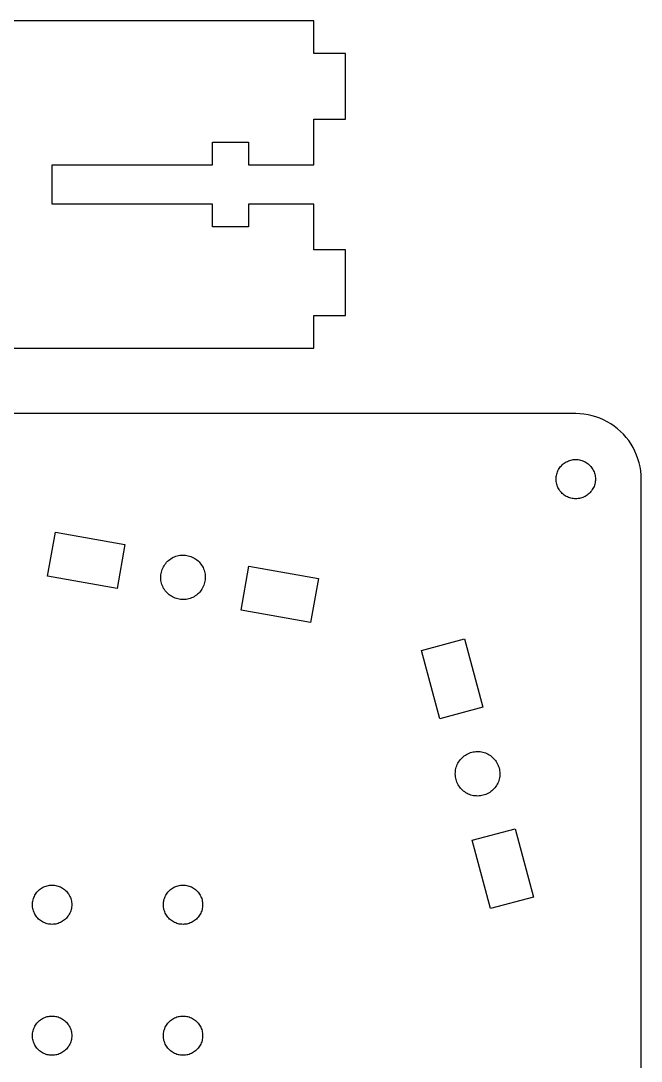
# Model space of a CAD drawing. Header units: metres. Extents: x -75 to 75, y -62 to 92.
# Drawn here: x 27.6 to 75, y 13.1 to 92.5 of the extents above; entities that cross this region are included whole.
import ezdxf

# ---------------------------------------------------------------- set-up
doc = ezdxf.new("R2010")
doc.units = ezdxf.units.M

msp = doc.modelspace()

# ---------------------------------------------------------------- linework, layer by layer
for p, q in [((50, 92.5), (0, 92.5)), ((50, 90), (50, 92.5)), ((52.4, 90), (50, 90)), ((52.4, 85), (52.4, 90)), ((50, 81.5), (50, 85)), ((50, 85), (52.4, 85)), ((42.24, 81.5), (42.24, 83.24)), ((42.24, 83.24), (45, 83.24)), ((45, 83.24), (45, 81.5)), ((30, 78.5), (30, 81.5)), ((30, 81.5), (42.24, 81.5)), ((45, 81.5), (50, 81.5)), ((42.24, 78.5), (30, 78.5)), ((42.24, 76.76), (42.24, 78.5)), ((50, 78.5), (45, 78.5)), ((45, 78.5), (45, 76.76)), ((50, 75), (50, 78.5)), ((45, 76.76), (42.24, 76.76)), ((52.4, 75), (50, 75)), ((52.4, 70), (52.4, 75)), ((50, 70), (52.4, 70)), ((50, 67.5), (50, 70)), ((0, 67.5), (50, 67.5)), ((70, 62.5), (-70, 62.5)), ((70.3139, 62.4901), (70, 62.5)), ((70.6267, 62.4606), (70.3139, 62.4901)), ((70.9369, 62.4114), (70.6267, 62.4606)), ((71.2434, 62.3429), (70.9369, 62.4114)), ((71.5451, 62.2553), (71.2434, 62.3429)), ((71.8406, 62.1489), (71.5451, 62.2553)), ((72.1289, 62.0241), (71.8406, 62.1489)), ((72.4088, 61.8815), (72.1289, 62.0241)), ((72.6791, 61.7216), (72.4088, 61.8815)), ((72.9389, 61.5451), (72.6791, 61.7216)), ((73.1871, 61.3526), (72.9389, 61.5451)), ((73.4227, 61.1448), (73.1871, 61.3526)), ((73.6448, 60.9227), (73.4227, 61.1448)), ((73.8526, 60.6871), (73.6448, 60.9227)), ((74.0451, 60.4389), (73.8526, 60.6871)), ((74.2216, 60.1791), (74.0451, 60.4389)), ((74.3815, 59.9088), (74.2216, 60.1791)), ((74.5241, 59.6289), (74.3815, 59.9088)), ((74.6489, 59.3406), (74.5241, 59.6289)), ((69.1963, 58.7665), (69.2774, 58.8145)), ((69.2774, 58.8145), (69.3613, 58.8572)), ((69.3613, 58.8572), (69.4478, 58.8947)), ((69.4478, 58.8947), (69.5365, 58.9266)), ((69.5365, 58.9266), (69.627, 58.9529)), ((69.627, 58.9529), (69.7189, 58.9734)), ((69.7189, 58.9734), (69.812, 58.9882)), ((69.812, 58.9882), (69.9058, 58.997)), ((69.9058, 58.997), (70, 59)), ((70, 59), (70.0942, 58.997)), ((70.0942, 58.997), (70.188, 58.9882)), ((70.188, 58.9882), (70.2811, 58.9734)), ((70.2811, 58.9734), (70.373, 58.9529)), ((70.373, 58.9529), (70.4635, 58.9266)), ((70.4635, 58.9266), (70.5522, 58.8947)), ((70.5522, 58.8947), (70.6387, 58.8572)), ((70.6387, 58.8572), (70.7226, 58.8145)), ((70.7226, 58.8145), (70.8037, 58.7665)), ((74.7553, 59.0451), (74.6489, 59.3406)), ((74.8429, 58.7434), (74.7553, 59.0451)), ((68.5734, 57.9635), (68.6053, 58.0522)), ((68.6053, 58.0522), (68.6427, 58.1387)), ((68.6427, 58.1387), (68.6855, 58.2226)), ((68.6855, 58.2226), (68.7335, 58.3037)), ((68.7335, 58.3037), (68.7865, 58.3817)), ((68.7865, 58.3817), (68.8442, 58.4561)), ((68.8442, 58.4561), (68.9065, 58.5268)), ((68.9065, 58.5268), (68.9732, 58.5934)), ((68.9732, 58.5934), (69.0439, 58.6558)), ((69.0439, 58.6558), (69.1183, 58.7135)), ((69.1183, 58.7135), (69.1963, 58.7665)), ((70.8037, 58.7665), (70.8817, 58.7135)), ((70.8817, 58.7135), (70.9561, 58.6558)), ((70.9561, 58.6558), (71.0268, 58.5934)), ((71.0268, 58.5934), (71.0934, 58.5268)), ((71.0934, 58.5268), (71.1558, 58.4561)), ((71.1558, 58.4561), (71.2135, 58.3817)), ((71.2135, 58.3817), (71.2665, 58.3037)), ((71.2665, 58.3037), (71.3145, 58.2226)), ((71.3145, 58.2226), (71.3572, 58.1387)), ((71.3572, 58.1387), (71.3947, 58.0522)), ((71.3947, 58.0522), (71.4266, 57.9635)), ((74.9114, 58.4369), (74.8429, 58.7434)), ((74.9606, 58.1267), (74.9114, 58.4369)), ((74.9901, 57.8139), (74.9606, 58.1267)), ((68.5, 57.5), (68.5029, 57.5942)), ((68.5029, 57.4058), (68.5, 57.5)), ((68.5029, 57.5942), (68.5118, 57.688)), ((68.5118, 57.312), (68.5029, 57.4058)), ((68.5118, 57.688), (68.5266, 57.7811)), ((68.5266, 57.2189), (68.5118, 57.312)), ((68.5266, 57.7811), (68.5471, 57.873)), ((68.5471, 57.127), (68.5266, 57.2189)), ((68.5471, 57.873), (68.5734, 57.9635)), ((71.4266, 57.9635), (71.4529, 57.873)), ((71.4529, 57.873), (71.4734, 57.7811)), ((71.4734, 57.2189), (71.4529, 57.127)), ((71.4734, 57.7811), (71.4882, 57.688)), ((71.4882, 57.312), (71.4734, 57.2189)), ((71.4882, 57.688), (71.497, 57.5942)), ((71.497, 57.4058), (71.4882, 57.312)), ((71.497, 57.5942), (71.5, 57.5)), ((71.5, 57.5), (71.497, 57.4058)), ((75, 57.5), (74.9901, 57.8139)), ((75, -57.5), (75, 57.5)), ((68.5734, 57.0365), (68.5471, 57.127)), ((68.6053, 56.9478), (68.5734, 57.0365)), ((68.6427, 56.8613), (68.6053, 56.9478)), ((68.6855, 56.7774), (68.6427, 56.8613)), ((68.7335, 56.6963), (68.6855, 56.7774)), ((68.7865, 56.6183), (68.7335, 56.6963)), ((68.8442, 56.5439), (68.7865, 56.6183)), ((68.9065, 56.4732), (68.8442, 56.5439)), ((68.9732, 56.4065), (68.9065, 56.4732)), ((71.0934, 56.4732), (71.0268, 56.4065)), ((71.1558, 56.5439), (71.0934, 56.4732)), ((71.2135, 56.6183), (71.1558, 56.5439)), ((71.2665, 56.6963), (71.2135, 56.6183)), ((71.3145, 56.7774), (71.2665, 56.6963)), ((71.3572, 56.8613), (71.3145, 56.7774)), ((71.3947, 56.9478), (71.3572, 56.8613)), ((71.4266, 57.0365), (71.3947, 56.9478)), ((71.4529, 57.127), (71.4266, 57.0365)), ((69.0439, 56.3442), (68.9732, 56.4065)), ((69.1183, 56.2865), (69.0439, 56.3442)), ((69.1963, 56.2335), (69.1183, 56.2865)), ((69.2774, 56.1855), (69.1963, 56.2335)), ((69.3613, 56.1427), (69.2774, 56.1855)), ((69.4478, 56.1053), (69.3613, 56.1427)), ((69.5365, 56.0734), (69.4478, 56.1053)), ((69.627, 56.0471), (69.5365, 56.0734)), ((69.7189, 56.0266), (69.627, 56.0471)), ((69.812, 56.0118), (69.7189, 56.0266)), ((69.9058, 56.0029), (69.812, 56.0118)), ((70, 56), (69.9058, 56.0029)), ((70.0942, 56.0029), (70, 56)), ((70.188, 56.0118), (70.0942, 56.0029)), ((70.2811, 56.0266), (70.188, 56.0118)), ((70.373, 56.0471), (70.2811, 56.0266)), ((70.4635, 56.0734), (70.373, 56.0471)), ((70.5522, 56.1053), (70.4635, 56.0734)), ((70.6387, 56.1427), (70.5522, 56.1053)), ((70.7226, 56.1855), (70.6387, 56.1427)), ((70.8037, 56.2335), (70.7226, 56.1855)), ((70.8817, 56.2865), (70.8037, 56.2335)), ((70.9561, 56.3442), (70.8817, 56.2865)), ((71.0268, 56.4065), (70.9561, 56.3442)), ((29.6597, 50.097), (30.2502, 53.4454)), ((30.2502, 53.4454), (35.5681, 52.5077)), ((35.5681, 52.5077), (34.9777, 49.1593)), ((39.5543, 51.6405), (39.6582, 51.6653)), ((39.6582, 51.6653), (39.7634, 51.6834)), ((39.7634, 51.6834), (39.8696, 51.695)), ((39.8696, 51.695), (39.9763, 51.6998)), ((39.9763, 51.6998), (40.083, 51.698)), ((40.083, 51.698), (40.1895, 51.6894)), ((40.1895, 51.6894), (40.2952, 51.6742)), ((40.2952, 51.6742), (40.3997, 51.6523)), ((40.3997, 51.6523), (40.5027, 51.624)), ((38.499, 50.7981), (38.5521, 50.8908)), ((38.5521, 50.8908), (38.6108, 50.9799)), ((38.6108, 50.9799), (38.6751, 51.0652)), ((38.6751, 51.0652), (38.7446, 51.1463)), ((38.7446, 51.1463), (38.8191, 51.2229)), ((38.8191, 51.2229), (38.8982, 51.2946)), ((38.8982, 51.2946), (38.9817, 51.3612)), ((38.9817, 51.3612), (39.0691, 51.4225)), ((39.0691, 51.4225), (39.1603, 51.4781)), ((39.1603, 51.4781), (39.2548, 51.5279)), ((39.2548, 51.5279), (39.3522, 51.5717)), ((39.3522, 51.5717), (39.4521, 51.6093)), ((39.4521, 51.6093), (39.5543, 51.6405)), ((40.5027, 51.624), (40.6037, 51.5892)), ((40.6037, 51.5892), (40.7023, 51.5482)), ((40.7023, 51.5482), (40.7981, 51.501)), ((40.7981, 51.501), (40.8908, 51.4479)), ((40.8908, 51.4479), (40.9799, 51.3891)), ((40.9799, 51.3891), (41.0652, 51.3249)), ((41.0652, 51.3249), (41.1463, 51.2554)), ((41.1463, 51.2554), (41.2229, 51.1809)), ((41.2229, 51.1809), (41.2946, 51.1018)), ((41.2946, 51.1018), (41.3612, 51.0183)), ((41.3612, 51.0183), (41.4225, 50.9308)), ((41.4225, 50.9308), (41.4781, 50.8397)), ((34.9777, 49.1593), (29.6597, 50.097)), ((38.3002, 49.9763), (38.302, 50.083)), ((38.302, 50.083), (38.3106, 50.1895)), ((38.3106, 50.1895), (38.3258, 50.2952)), ((38.3258, 50.2952), (38.3477, 50.3997)), ((38.3477, 50.3997), (38.376, 50.5027)), ((38.376, 50.5027), (38.4108, 50.6037)), ((38.4108, 50.6037), (38.4518, 50.7023)), ((38.4518, 50.7023), (38.499, 50.7981)), ((41.4781, 50.8397), (41.5279, 50.7452)), ((41.5279, 50.7452), (41.5717, 50.6478)), ((41.5717, 50.6478), (41.6093, 50.5479)), ((41.6093, 50.5479), (41.6405, 50.4457)), ((41.6405, 50.4457), (41.6653, 50.3418)), ((41.6653, 50.3418), (41.6834, 50.2366)), ((41.6834, 50.2366), (41.695, 50.1304)), ((41.695, 50.1304), (41.6998, 50.0237)), ((44.4319, 47.4923), (45.0223, 50.8407)), ((45.0223, 50.8407), (50.3402, 49.903)), ((38.305, 49.8696), (38.3002, 49.9763)), ((38.3165, 49.7634), (38.305, 49.8696)), ((38.3347, 49.6582), (38.3165, 49.7634)), ((38.3595, 49.5543), (38.3347, 49.6582)), ((38.3907, 49.4521), (38.3595, 49.5543)), ((38.4283, 49.3522), (38.3907, 49.4521)), ((38.472, 49.2548), (38.4283, 49.3522)), ((41.5482, 49.2977), (41.501, 49.2019)), ((41.5892, 49.3963), (41.5482, 49.2977)), ((41.624, 49.4973), (41.5892, 49.3963)), ((41.6523, 49.6003), (41.624, 49.4973)), ((41.6742, 49.7048), (41.6523, 49.6003)), ((41.6894, 49.8105), (41.6742, 49.7048)), ((41.698, 49.9169), (41.6894, 49.8105)), ((41.6998, 50.0237), (41.698, 49.9169)), ((50.3402, 49.903), (49.7498, 46.5546)), ((38.5219, 49.1603), (38.472, 49.2548)), ((38.5775, 49.0691), (38.5219, 49.1603)), ((38.6387, 48.9817), (38.5775, 49.0691)), ((38.7054, 48.8982), (38.6387, 48.9817)), ((38.7771, 48.8191), (38.7054, 48.8982)), ((38.8537, 48.7446), (38.7771, 48.8191)), ((38.9348, 48.6751), (38.8537, 48.7446)), ((39.0201, 48.6108), (38.9348, 48.6751)), ((39.1092, 48.5521), (39.0201, 48.6108)), ((39.2019, 48.499), (39.1092, 48.5521)), ((39.2977, 48.4518), (39.2019, 48.499)), ((40.7452, 48.472), (40.6478, 48.4283)), ((40.8397, 48.5219), (40.7452, 48.472)), ((40.9308, 48.5775), (40.8397, 48.5219)), ((41.0183, 48.6387), (40.9308, 48.5775)), ((41.1018, 48.7054), (41.0183, 48.6387)), ((41.1809, 48.7771), (41.1018, 48.7054)), ((41.2554, 48.8537), (41.1809, 48.7771)), ((41.3249, 48.9348), (41.2554, 48.8537)), ((41.3891, 49.0201), (41.3249, 48.9348)), ((41.4479, 49.1092), (41.3891, 49.0201)), ((41.501, 49.2019), (41.4479, 49.1092)), ((39.3963, 48.4108), (39.2977, 48.4518)), ((39.4973, 48.376), (39.3963, 48.4108)), ((39.6003, 48.3477), (39.4973, 48.376)), ((39.7048, 48.3258), (39.6003, 48.3477)), ((39.8105, 48.3106), (39.7048, 48.3258)), ((39.9169, 48.302), (39.8105, 48.3106)), ((40.0237, 48.3002), (39.9169, 48.302)), ((40.1304, 48.305), (40.0237, 48.3002)), ((40.2366, 48.3165), (40.1304, 48.305)), ((40.3418, 48.3347), (40.2366, 48.3165)), ((40.4457, 48.3595), (40.3418, 48.3347)), ((40.5479, 48.3907), (40.4457, 48.3595)), ((40.6478, 48.4283), (40.5479, 48.3907)), ((49.7498, 46.5546), (44.4319, 47.4923)), ((58.218, 44.4124), (61.5021, 45.2924)), ((61.5021, 45.2924), (62.8997, 40.0764)), ((59.6156, 39.1964), (58.218, 44.4124)), ((62.8997, 40.0764), (59.6156, 39.1964)), ((61.7601, 36.5305), (61.8577, 36.574)), ((61.8577, 36.574), (61.9578, 36.6112)), ((61.9578, 36.6112), (62.06, 36.6421)), ((62.06, 36.6421), (62.164, 36.6665)), ((62.164, 36.6665), (62.2693, 36.6843)), ((62.2693, 36.6843), (62.3755, 36.6954)), ((62.3755, 36.6954), (62.4822, 36.6999)), ((62.4822, 36.6999), (62.589, 36.6977)), ((62.589, 36.6977), (62.6954, 36.6887)), ((62.6954, 36.6887), (62.801, 36.6731)), ((62.801, 36.6731), (62.9055, 36.6509)), ((62.9055, 36.6509), (63.0084, 36.6222)), ((63.0084, 36.6222), (63.1092, 36.5871)), ((63.1092, 36.5871), (63.2077, 36.5457)), ((60.9543, 35.7077), (61.0018, 35.8033)), ((61.0018, 35.8033), (61.0552, 35.8958)), ((61.0552, 35.8958), (61.1143, 35.9848)), ((61.1143, 35.9848), (61.1788, 36.0698)), ((61.1788, 36.0698), (61.2486, 36.1507)), ((61.2486, 36.1507), (61.3233, 36.227)), ((61.3233, 36.227), (61.4027, 36.2984)), ((61.4027, 36.2984), (61.4864, 36.3648)), ((61.4864, 36.3648), (61.5741, 36.4257)), ((61.5741, 36.4257), (61.6655, 36.481)), ((61.6655, 36.481), (61.7601, 36.5305)), ((63.2077, 36.5457), (63.3033, 36.4982)), ((63.3033, 36.4982), (63.3958, 36.4448)), ((63.3958, 36.4448), (63.4848, 36.3857)), ((63.4848, 36.3857), (63.5698, 36.3211)), ((63.5698, 36.3211), (63.6507, 36.2514)), ((63.6507, 36.2514), (63.727, 36.1766)), ((63.727, 36.1766), (63.7984, 36.0973)), ((63.7984, 36.0973), (63.8648, 36.0136)), ((63.8648, 36.0136), (63.9257, 35.9259)), ((63.9257, 35.9259), (63.981, 35.8345)), ((63.981, 35.8345), (64.0305, 35.7399)), ((60.8001, 34.9822), (60.8023, 35.089)), ((60.8046, 34.8755), (60.8001, 34.9822)), ((60.8023, 35.089), (60.8113, 35.1954)), ((60.8113, 35.1954), (60.8269, 35.301)), ((60.8269, 35.301), (60.8491, 35.4055)), ((60.8491, 35.4055), (60.8778, 35.5084)), ((60.8778, 35.5084), (60.9129, 35.6092)), ((60.9129, 35.6092), (60.9543, 35.7077)), ((64.0305, 35.7399), (64.074, 35.6423)), ((64.074, 35.6423), (64.1112, 35.5422)), ((64.1112, 35.5422), (64.1421, 35.44)), ((64.1421, 35.44), (64.1665, 35.336)), ((64.1665, 35.336), (64.1843, 35.2307)), ((64.1843, 35.2307), (64.1954, 35.1245)), ((64.1954, 35.1245), (64.1999, 35.0178)), ((64.1999, 35.0178), (64.1977, 34.911)), ((60.8157, 34.7693), (60.8046, 34.8755)), ((60.8335, 34.664), (60.8157, 34.7693)), ((60.8579, 34.56), (60.8335, 34.664)), ((60.8888, 34.4578), (60.8579, 34.56)), ((60.926, 34.3577), (60.8888, 34.4578)), ((60.9695, 34.2601), (60.926, 34.3577)), ((61.0189, 34.1655), (60.9695, 34.2601)), ((61.0742, 34.0741), (61.0189, 34.1655)), ((63.9982, 34.1967), (63.9448, 34.1042)), ((64.0457, 34.2923), (63.9982, 34.1967)), ((64.0871, 34.3908), (64.0457, 34.2923)), ((64.1222, 34.4916), (64.0871, 34.3908)), ((64.1509, 34.5945), (64.1222, 34.4916)), ((64.1731, 34.6989), (64.1509, 34.5945)), ((64.1887, 34.8046), (64.1731, 34.6989)), ((64.1977, 34.911), (64.1887, 34.8046)), ((61.1352, 33.9864), (61.0742, 34.0741)), ((61.2015, 33.9027), (61.1352, 33.9864)), ((61.273, 33.8233), (61.2015, 33.9027)), ((61.3493, 33.7486), (61.273, 33.8233)), ((61.4301, 33.6788), (61.3493, 33.7486)), ((61.5152, 33.6143), (61.4301, 33.6788)), ((61.6042, 33.5552), (61.5152, 33.6143)), ((61.6967, 33.5018), (61.6042, 33.5552)), ((61.7923, 33.4543), (61.6967, 33.5018)), ((61.8908, 33.4129), (61.7923, 33.4543)), ((61.9916, 33.3778), (61.8908, 33.4129)), ((62.0945, 33.3491), (61.9916, 33.3778)), ((63.0422, 33.3888), (62.94, 33.3579)), ((63.1423, 33.426), (63.0422, 33.3888)), ((63.2399, 33.4695), (63.1423, 33.426)), ((63.3345, 33.5189), (63.2399, 33.4695)), ((63.4259, 33.5742), (63.3345, 33.5189)), ((63.5136, 33.6352), (63.4259, 33.5742)), ((63.5973, 33.7015), (63.5136, 33.6352)), ((63.6766, 33.773), (63.5973, 33.7015)), ((63.7514, 33.8493), (63.6766, 33.773)), ((63.8211, 33.9301), (63.7514, 33.8493)), ((63.8857, 34.0152), (63.8211, 33.9301)), ((63.9448, 34.1042), (63.8857, 34.0152)), ((62.1989, 33.3269), (62.0945, 33.3491)), ((62.3046, 33.3113), (62.1989, 33.3269)), ((62.411, 33.3023), (62.3046, 33.3113)), ((62.5178, 33.3001), (62.411, 33.3023)), ((62.6245, 33.3046), (62.5178, 33.3001)), ((62.7307, 33.3157), (62.6245, 33.3046)), ((62.836, 33.3335), (62.7307, 33.3157)), ((62.94, 33.3579), (62.836, 33.3335)), ((62.1003, 29.9236), (65.3844, 30.8035)), ((65.3844, 30.8035), (66.782, 25.5875)), ((63.4979, 24.7076), (62.1003, 29.9236)), ((29.1183, 26.2135), (29.1963, 26.2665)), ((29.1963, 26.2665), (29.2774, 26.3145)), ((29.2774, 26.3145), (29.3613, 26.3572)), ((29.3613, 26.3572), (29.4478, 26.3947)), ((29.4478, 26.3947), (29.5365, 26.4266)), ((29.5365, 26.4266), (29.627, 26.4529)), ((29.627, 26.4529), (29.7189, 26.4734)), ((29.7189, 26.4734), (29.812, 26.4882)), ((29.812, 26.4882), (29.9058, 26.497)), ((29.9058, 26.497), (30, 26.5)), ((30, 26.5), (30.0942, 26.497)), ((30.0942, 26.497), (30.188, 26.4882)), ((30.188, 26.4882), (30.2811, 26.4734)), ((30.2811, 26.4734), (30.373, 26.4529)), ((30.373, 26.4529), (30.4635, 26.4266)), ((30.4635, 26.4266), (30.5522, 26.3947)), ((30.5522, 26.3947), (30.6387, 26.3572)), ((30.6387, 26.3572), (30.7226, 26.3145)), ((30.7226, 26.3145), (30.8037, 26.2665)), ((30.8037, 26.2665), (30.8817, 26.2135)), ((39.1183, 26.2135), (39.1963, 26.2665)), ((39.1963, 26.2665), (39.2774, 26.3145)), ((39.2774, 26.3145), (39.3613, 26.3572)), ((39.3613, 26.3572), (39.4478, 26.3947)), ((39.4478, 26.3947), (39.5365, 26.4266)), ((39.5365, 26.4266), (39.627, 26.4529)), ((39.627, 26.4529), (39.7189, 26.4734)), ((39.7189, 26.4734), (39.812, 26.4882)), ((39.812, 26.4882), (39.9058, 26.497)), ((39.9058, 26.497), (40, 26.5)), ((40, 26.5), (40.0942, 26.497)), ((40.0942, 26.497), (40.188, 26.4882)), ((40.188, 26.4882), (40.2811, 26.4734)), ((40.2811, 26.4734), (40.373, 26.4529)), ((40.373, 26.4529), (40.4635, 26.4266)), ((40.4635, 26.4266), (40.5522, 26.3947)), ((40.5522, 26.3947), (40.6387, 26.3572)), ((40.6387, 26.3572), (40.7226, 26.3145)), ((40.7226, 26.3145), (40.8037, 26.2665)), ((40.8037, 26.2665), (40.8817, 26.2135)), ((28.5471, 25.373), (28.5734, 25.4635)), ((28.5734, 25.4635), (28.6053, 25.5522)), ((28.6053, 25.5522), (28.6427, 25.6387)), ((28.6427, 25.6387), (28.6855, 25.7226)), ((28.6855, 25.7226), (28.7335, 25.8037)), ((28.7335, 25.8037), (28.7865, 25.8817)), ((28.7865, 25.8817), (28.8442, 25.9561)), ((28.8442, 25.9561), (28.9065, 26.0268)), ((28.9065, 26.0268), (28.9732, 26.0934)), ((28.9732, 26.0934), (29.0439, 26.1558)), ((29.0439, 26.1558), (29.1183, 26.2135)), ((30.8817, 26.2135), (30.9561, 26.1558)), ((30.9561, 26.1558), (31.0268, 26.0934)), ((31.0268, 26.0934), (31.0934, 26.0268)), ((31.0934, 26.0268), (31.1558, 25.9561)), ((31.1558, 25.9561), (31.2135, 25.8817)), ((31.2135, 25.8817), (31.2665, 25.8037)), ((31.2665, 25.8037), (31.3145, 25.7226)), ((31.3145, 25.7226), (31.3572, 25.6387)), ((31.3572, 25.6387), (31.3947, 25.5522)), ((31.3947, 25.5522), (31.4266, 25.4635)), ((31.4266, 25.4635), (31.4529, 25.373)), ((38.5471, 25.373), (38.5734, 25.4635)), ((38.5734, 25.4635), (38.6053, 25.5522)), ((38.6053, 25.5522), (38.6427, 25.6387)), ((38.6427, 25.6387), (38.6855, 25.7226)), ((38.6855, 25.7226), (38.7335, 25.8037)), ((38.7335, 25.8037), (38.7865, 25.8817)), ((38.7865, 25.8817), (38.8442, 25.9561)), ((38.8442, 25.9561), (38.9065, 26.0268)), ((38.9065, 26.0268), (38.9732, 26.0934)), ((38.9732, 26.0934), (39.0439, 26.1558)), ((39.0439, 26.1558), (39.1183, 26.2135)), ((40.8817, 26.2135), (40.9561, 26.1558)), ((40.9561, 26.1558), (41.0268, 26.0934)), ((41.0268, 26.0934), (41.0934, 26.0268)), ((41.0934, 26.0268), (41.1558, 25.9561)), ((41.1558, 25.9561), (41.2135, 25.8817)), ((41.2135, 25.8817), (41.2665, 25.8037)), ((41.2665, 25.8037), (41.3145, 25.7226)), ((41.3145, 25.7226), (41.3572, 25.6387)), ((41.3572, 25.6387), (41.3947, 25.5522)), ((41.3947, 25.5522), (41.4266, 25.4635)), ((41.4266, 25.4635), (41.4529, 25.373)), ((66.782, 25.5875), (63.4979, 24.7076)), ((28.5, 25), (28.5029, 25.0942)), ((28.5029, 24.9058), (28.5, 25)), ((28.5029, 25.0942), (28.5118, 25.188)), ((28.5118, 24.812), (28.5029, 24.9058)), ((28.5118, 25.188), (28.5266, 25.2811)), ((28.5266, 24.7189), (28.5118, 24.812)), ((28.5266, 25.2811), (28.5471, 25.373)), ((28.5471, 24.627), (28.5266, 24.7189)), ((31.4529, 25.373), (31.4734, 25.2811)), ((31.4734, 24.7189), (31.4529, 24.627)), ((31.4734, 25.2811), (31.4882, 25.188)), ((31.4882, 24.812), (31.4734, 24.7189)), ((31.4882, 25.188), (31.497, 25.0942)), ((31.497, 24.9058), (31.4882, 24.812)), ((31.497, 25.0942), (31.5, 25)), ((31.5, 25), (31.497, 24.9058)), ((38.5, 25), (38.5029, 25.0942)), ((38.5029, 24.9058), (38.5, 25)), ((38.5029, 25.0942), (38.5118, 25.188)), ((38.5118, 24.812), (38.5029, 24.9058)), ((38.5118, 25.188), (38.5266, 25.2811)), ((38.5266, 24.7189), (38.5118, 24.812)), ((38.5266, 25.2811), (38.5471, 25.373)), ((38.5471, 24.627), (38.5266, 24.7189)), ((41.4529, 25.373), (41.4734, 25.2811)), ((41.4734, 24.7189), (41.4529, 24.627)), ((41.4734, 25.2811), (41.4882, 25.188)), ((41.4882, 24.812), (41.4734, 24.7189)), ((41.4882, 25.188), (41.497, 25.0942)), ((41.497, 24.9058), (41.4882, 24.812)), ((41.497, 25.0942), (41.5, 25)), ((41.5, 25), (41.497, 24.9058)), ((28.5734, 24.5365), (28.5471, 24.627)), ((28.6053, 24.4478), (28.5734, 24.5365)), ((28.6427, 24.3613), (28.6053, 24.4478)), ((28.6855, 24.2774), (28.6427, 24.3613)), ((28.7335, 24.1963), (28.6855, 24.2774)), ((28.7865, 24.1183), (28.7335, 24.1963)), ((28.8442, 24.0439), (28.7865, 24.1183)), ((28.9065, 23.9732), (28.8442, 24.0439)), ((28.9732, 23.9065), (28.9065, 23.9732)), ((29.0439, 23.8442), (28.9732, 23.9065)), ((29.1183, 23.7865), (29.0439, 23.8442)), ((30.9561, 23.8442), (30.8817, 23.7865)), ((31.0268, 23.9065), (30.9561, 23.8442)), ((31.0934, 23.9732), (31.0268, 23.9065)), ((31.1558, 24.0439), (31.0934, 23.9732)), ((31.2135, 24.1183), (31.1558, 24.0439)), ((31.2665, 24.1963), (31.2135, 24.1183)), ((31.3145, 24.2774), (31.2665, 24.1963)), ((31.3572, 24.3613), (31.3145, 24.2774)), ((31.3947, 24.4478), (31.3572, 24.3613)), ((31.4266, 24.5365), (31.3947, 24.4478)), ((31.4529, 24.627), (31.4266, 24.5365)), ((38.5734, 24.5365), (38.5471, 24.627)), ((38.6053, 24.4478), (38.5734, 24.5365)), ((38.6427, 24.3613), (38.6053, 24.4478)), ((38.6855, 24.2774), (38.6427, 24.3613)), ((38.7335, 24.1963), (38.6855, 24.2774)), ((38.7865, 24.1183), (38.7335, 24.1963)), ((38.8442, 24.0439), (38.7865, 24.1183)), ((38.9065, 23.9732), (38.8442, 24.0439)), ((38.9732, 23.9065), (38.9065, 23.9732)), ((39.0439, 23.8442), (38.9732, 23.9065)), ((39.1183, 23.7865), (39.0439, 23.8442)), ((40.9561, 23.8442), (40.8817, 23.7865)), ((41.0268, 23.9065), (40.9561, 23.8442)), ((41.0934, 23.9732), (41.0268, 23.9065)), ((41.1558, 24.0439), (41.0934, 23.9732)), ((41.2135, 24.1183), (41.1558, 24.0439)), ((41.2665, 24.1963), (41.2135, 24.1183)), ((41.3145, 24.2774), (41.2665, 24.1963)), ((41.3572, 24.3613), (41.3145, 24.2774)), ((41.3947, 24.4478), (41.3572, 24.3613)), ((41.4266, 24.5365), (41.3947, 24.4478)), ((41.4529, 24.627), (41.4266, 24.5365)), ((29.1963, 23.7335), (29.1183, 23.7865)), ((29.2774, 23.6855), (29.1963, 23.7335)), ((29.3613, 23.6427), (29.2774, 23.6855)), ((29.4478, 23.6053), (29.3613, 23.6427)), ((29.5365, 23.5734), (29.4478, 23.6053)), ((29.627, 23.5471), (29.5365, 23.5734)), ((29.7189, 23.5266), (29.627, 23.5471)), ((29.812, 23.5118), (29.7189, 23.5266)), ((29.9058, 23.5029), (29.812, 23.5118)), ((30, 23.5), (29.9058, 23.5029)), ((30.0942, 23.5029), (30, 23.5)), ((30.188, 23.5118), (30.0942, 23.5029)), ((30.2811, 23.5266), (30.188, 23.5118)), ((30.373, 23.5471), (30.2811, 23.5266)), ((30.4635, 23.5734), (30.373, 23.5471)), ((30.5522, 23.6053), (30.4635, 23.5734)), ((30.6387, 23.6427), (30.5522, 23.6053)), ((30.7226, 23.6855), (30.6387, 23.6427)), ((30.8037, 23.7335), (30.7226, 23.6855)), ((30.8817, 23.7865), (30.8037, 23.7335)), ((39.1963, 23.7335), (39.1183, 23.7865)), ((39.2774, 23.6855), (39.1963, 23.7335)), ((39.3613, 23.6427), (39.2774, 23.6855)), ((39.4478, 23.6053), (39.3613, 23.6427)), ((39.5365, 23.5734), (39.4478, 23.6053)), ((39.627, 23.5471), (39.5365, 23.5734)), ((39.7189, 23.5266), (39.627, 23.5471)), ((39.812, 23.5118), (39.7189, 23.5266)), ((39.9058, 23.5029), (39.812, 23.5118)), ((40, 23.5), (39.9058, 23.5029)), ((40.0942, 23.5029), (40, 23.5)), ((40.188, 23.5118), (40.0942, 23.5029)), ((40.2811, 23.5266), (40.188, 23.5118)), ((40.373, 23.5471), (40.2811, 23.5266)), ((40.4635, 23.5734), (40.373, 23.5471)), ((40.5522, 23.6053), (40.4635, 23.5734)), ((40.6387, 23.6427), (40.5522, 23.6053)), ((40.7226, 23.6855), (40.6387, 23.6427)), ((40.8037, 23.7335), (40.7226, 23.6855)), ((40.8817, 23.7865), (40.8037, 23.7335)), ((28.7865, 15.8817), (28.8442, 15.9561)), ((28.8442, 15.9561), (28.9065, 16.0268)), ((28.9065, 16.0268), (28.9732, 16.0934)), ((28.9732, 16.0934), (29.0439, 16.1558)), ((29.0439, 16.1558), (29.1183, 16.2135)), ((29.1183, 16.2135), (29.1963, 16.2665)), ((29.1963, 16.2665), (29.2774, 16.3145)), ((29.2774, 16.3145), (29.3613, 16.3572)), ((29.3613, 16.3572), (29.4478, 16.3947)), ((29.4478, 16.3947), (29.5365, 16.4266)), ((29.5365, 16.4266), (29.627, 16.4529)), ((29.627, 16.4529), (29.7189, 16.4734)), ((29.7189, 16.4734), (29.812, 16.4882)), ((29.812, 16.4882), (29.9058, 16.497)), ((29.9058, 16.497), (30, 16.5)), ((30, 16.5), (30.0942, 16.497)), ((30.0942, 16.497), (30.188, 16.4882)), ((30.188, 16.4882), (30.2811, 16.4734)), ((30.2811, 16.4734), (30.373, 16.4529)), ((30.373, 16.4529), (30.4635, 16.4266)), ((30.4635, 16.4266), (30.5522, 16.3947)), ((30.5522, 16.3947), (30.6387, 16.3572)), ((30.6387, 16.3572), (30.7226, 16.3145)), ((30.7226, 16.3145), (30.8037, 16.2665)), ((30.8037, 16.2665), (30.8817, 16.2135)), ((30.8817, 16.2135), (30.9561, 16.1558)), ((30.9561, 16.1558), (31.0268, 16.0934)), ((31.0268, 16.0934), (31.0934, 16.0268)), ((31.0934, 16.0268), (31.1558, 15.9561)), ((31.1558, 15.9561), (31.2135, 15.8817)), ((38.7865, 15.8817), (38.8442, 15.9561)), ((38.8442, 15.9561), (38.9065, 16.0268)), ((38.9065, 16.0268), (38.9732, 16.0934)), ((38.9732, 16.0934), (39.0439, 16.1558)), ((39.0439, 16.1558), (39.1183, 16.2135)), ((39.1183, 16.2135), (39.1963, 16.2665)), ((39.1963, 16.2665), (39.2774, 16.3145)), ((39.2774, 16.3145), (39.3613, 16.3572)), ((39.3613, 16.3572), (39.4478, 16.3947)), ((39.4478, 16.3947), (39.5365, 16.4266)), ((39.5365, 16.4266), (39.627, 16.4529)), ((39.627, 16.4529), (39.7189, 16.4734)), ((39.7189, 16.4734), (39.812, 16.4882)), ((39.812, 16.4882), (39.9058, 16.497)), ((39.9058, 16.497), (40, 16.5)), ((40, 16.5), (40.0942, 16.497)), ((40.0942, 16.497), (40.188, 16.4882)), ((40.188, 16.4882), (40.2811, 16.4734)), ((40.2811, 16.4734), (40.373, 16.4529)), ((40.373, 16.4529), (40.4635, 16.4266)), ((40.4635, 16.4266), (40.5522, 16.3947)), ((40.5522, 16.3947), (40.6387, 16.3572)), ((40.6387, 16.3572), (40.7226, 16.3145)), ((40.7226, 16.3145), (40.8037, 16.2665)), ((40.8037, 16.2665), (40.8817, 16.2135)), ((40.8817, 16.2135), (40.9561, 16.1558)), ((40.9561, 16.1558), (41.0268, 16.0934)), ((41.0268, 16.0934), (41.0934, 16.0268)), ((41.0934, 16.0268), (41.1558, 15.9561)), ((41.1558, 15.9561), (41.2135, 15.8817)), ((28.5029, 15.0942), (28.5118, 15.188)), ((28.5118, 15.188), (28.5266, 15.2811)), ((28.5266, 15.2811), (28.5471, 15.373)), ((28.5471, 15.373), (28.5734, 15.4635)), ((28.5734, 15.4635), (28.6053, 15.5522)), ((28.6053, 15.5522), (28.6427, 15.6387)), ((28.6427, 15.6387), (28.6855, 15.7226)), ((28.6855, 15.7226), (28.7335, 15.8037)), ((28.7335, 15.8037), (28.7865, 15.8817)), ((31.2135, 15.8817), (31.2665, 15.8037)), ((31.2665, 15.8037), (31.3145, 15.7226)), ((31.3145, 15.7226), (31.3572, 15.6387)), ((31.3572, 15.6387), (31.3947, 15.5522)), ((31.3947, 15.5522), (31.4266, 15.4635)), ((31.4266, 15.4635), (31.4529, 15.373)), ((31.4529, 15.373), (31.4734, 15.2811)), ((31.4734, 15.2811), (31.4882, 15.188)), ((31.4882, 15.188), (31.497, 15.0942)), ((38.5029, 15.0942), (38.5118, 15.188)), ((38.5118, 15.188), (38.5266, 15.2811)), ((38.5266, 15.2811), (38.5471, 15.373)), ((38.5471, 15.373), (38.5734, 15.4635)), ((38.5734, 15.4635), (38.6053, 15.5522)), ((38.6053, 15.5522), (38.6427, 15.6387)), ((38.6427, 15.6387), (38.6855, 15.7226)), ((38.6855, 15.7226), (38.7335, 15.8037)), ((38.7335, 15.8037), (38.7865, 15.8817)), ((41.2135, 15.8817), (41.2665, 15.8037)), ((41.2665, 15.8037), (41.3145, 15.7226)), ((41.3145, 15.7226), (41.3572, 15.6387)), ((41.3572, 15.6387), (41.3947, 15.5522)), ((41.3947, 15.5522), (41.4266, 15.4635)), ((41.4266, 15.4635), (41.4529, 15.373)), ((41.4529, 15.373), (41.4734, 15.2811)), ((41.4734, 15.2811), (41.4882, 15.188)), ((41.4882, 15.188), (41.497, 15.0942)), ((28.5, 15), (28.5029, 15.0942)), ((28.5029, 14.9058), (28.5, 15)), ((28.5118, 14.812), (28.5029, 14.9058)), ((28.5266, 14.7189), (28.5118, 14.812)), ((28.5471, 14.627), (28.5266, 14.7189)), ((28.5734, 14.5365), (28.5471, 14.627)), ((28.6053, 14.4478), (28.5734, 14.5365)), ((28.6427, 14.3613), (28.6053, 14.4478)), ((28.6855, 14.2774), (28.6427, 14.3613)), ((31.3572, 14.3613), (31.3145, 14.2774)), ((31.3947, 14.4478), (31.3572, 14.3613)), ((31.4266, 14.5365), (31.3947, 14.4478)), ((31.4529, 14.627), (31.4266, 14.5365)), ((31.4734, 14.7189), (31.4529, 14.627)), ((31.4882, 14.812), (31.4734, 14.7189)), ((31.497, 14.9058), (31.4882, 14.812)), ((31.497, 15.0942), (31.5, 15)), ((31.5, 15), (31.497, 14.9058)), ((38.5, 15), (38.5029, 15.0942)), ((38.5029, 14.9058), (38.5, 15)), ((38.5118, 14.812), (38.5029, 14.9058)), ((38.5266, 14.7189), (38.5118, 14.812)), ((38.5471, 14.627), (38.5266, 14.7189)), ((38.5734, 14.5365), (38.5471, 14.627)), ((38.6053, 14.4478), (38.5734, 14.5365)), ((38.6427, 14.3613), (38.6053, 14.4478)), ((38.6855, 14.2774), (38.6427, 14.3613)), ((41.3572, 14.3613), (41.3145, 14.2774)), ((41.3947, 14.4478), (41.3572, 14.3613)), ((41.4266, 14.5365), (41.3947, 14.4478)), ((41.4529, 14.627), (41.4266, 14.5365)), ((41.4734, 14.7189), (41.4529, 14.627)), ((41.4882, 14.812), (41.4734, 14.7189)), ((41.497, 14.9058), (41.4882, 14.812)), ((41.497, 15.0942), (41.5, 15)), ((41.5, 15), (41.497, 14.9058)), ((28.7335, 14.1963), (28.6855, 14.2774)), ((28.7865, 14.1183), (28.7335, 14.1963)), ((28.8442, 14.0439), (28.7865, 14.1183)), ((28.9065, 13.9732), (28.8442, 14.0439)), ((28.9732, 13.9065), (28.9065, 13.9732)), ((29.0439, 13.8442), (28.9732, 13.9065)), ((29.1183, 13.7865), (29.0439, 13.8442)), ((29.1963, 13.7335), (29.1183, 13.7865)), ((29.2774, 13.6855), (29.1963, 13.7335)), ((29.3613, 13.6427), (29.2774, 13.6855)), ((29.4478, 13.6053), (29.3613, 13.6427)), ((29.5365, 13.5734), (29.4478, 13.6053)), ((29.627, 13.5471), (29.5365, 13.5734)), ((29.7189, 13.5266), (29.627, 13.5471)), ((29.812, 13.5118), (29.7189, 13.5266)), ((29.9058, 13.5029), (29.812, 13.5118)), ((30.188, 13.5118), (30.0942, 13.5029)), ((30.2811, 13.5266), (30.188, 13.5118)), ((30.373, 13.5471), (30.2811, 13.5266)), ((30.4635, 13.5734), (30.373, 13.5471)), ((30.5522, 13.6053), (30.4635, 13.5734)), ((30.6387, 13.6427), (30.5522, 13.6053)), ((30.7226, 13.6855), (30.6387, 13.6427)), ((30.8037, 13.7335), (30.7226, 13.6855)), ((30.8817, 13.7865), (30.8037, 13.7335)), ((30.9561, 13.8442), (30.8817, 13.7865)), ((31.0268, 13.9065), (30.9561, 13.8442)), ((31.0934, 13.9732), (31.0268, 13.9065)), ((31.1558, 14.0439), (31.0934, 13.9732)), ((31.2135, 14.1183), (31.1558, 14.0439)), ((31.2665, 14.1963), (31.2135, 14.1183)), ((31.3145, 14.2774), (31.2665, 14.1963)), ((38.7335, 14.1963), (38.6855, 14.2774)), ((38.7865, 14.1183), (38.7335, 14.1963)), ((38.8442, 14.0439), (38.7865, 14.1183)), ((38.9065, 13.9732), (38.8442, 14.0439)), ((38.9732, 13.9065), (38.9065, 13.9732)), ((39.0439, 13.8442), (38.9732, 13.9065)), ((39.1183, 13.7865), (39.0439, 13.8442)), ((39.1963, 13.7335), (39.1183, 13.7865)), ((39.2774, 13.6855), (39.1963, 13.7335)), ((39.3613, 13.6427), (39.2774, 13.6855)), ((39.4478, 13.6053), (39.3613, 13.6427)), ((39.5365, 13.5734), (39.4478, 13.6053)), ((39.627, 13.5471), (39.5365, 13.5734)), ((39.7189, 13.5266), (39.627, 13.5471)), ((39.812, 13.5118), (39.7189, 13.5266)), ((39.9058, 13.5029), (39.812, 13.5118)), ((40.188, 13.5118), (40.0942, 13.5029)), ((40.2811, 13.5266), (40.188, 13.5118)), ((40.373, 13.5471), (40.2811, 13.5266)), ((40.4635, 13.5734), (40.373, 13.5471)), ((40.5522, 13.6053), (40.4635, 13.5734)), ((40.6387, 13.6427), (40.5522, 13.6053)), ((40.7226, 13.6855), (40.6387, 13.6427)), ((40.8037, 13.7335), (40.7226, 13.6855)), ((40.8817, 13.7865), (40.8037, 13.7335)), ((40.9561, 13.8442), (40.8817, 13.7865)), ((41.0268, 13.9065), (40.9561, 13.8442)), ((41.0934, 13.9732), (41.0268, 13.9065)), ((41.1558, 14.0439), (41.0934, 13.9732)), ((41.2135, 14.1183), (41.1558, 14.0439)), ((41.2665, 14.1963), (41.2135, 14.1183)), ((41.3145, 14.2774), (41.2665, 14.1963)), ((30, 13.5), (29.9058, 13.5029)), ((30.0942, 13.5029), (30, 13.5)), ((40, 13.5), (39.9058, 13.5029)), ((40.0942, 13.5029), (40, 13.5))]:
    msp.add_line(p, q)

doc.saveas('drawing.dxf')
